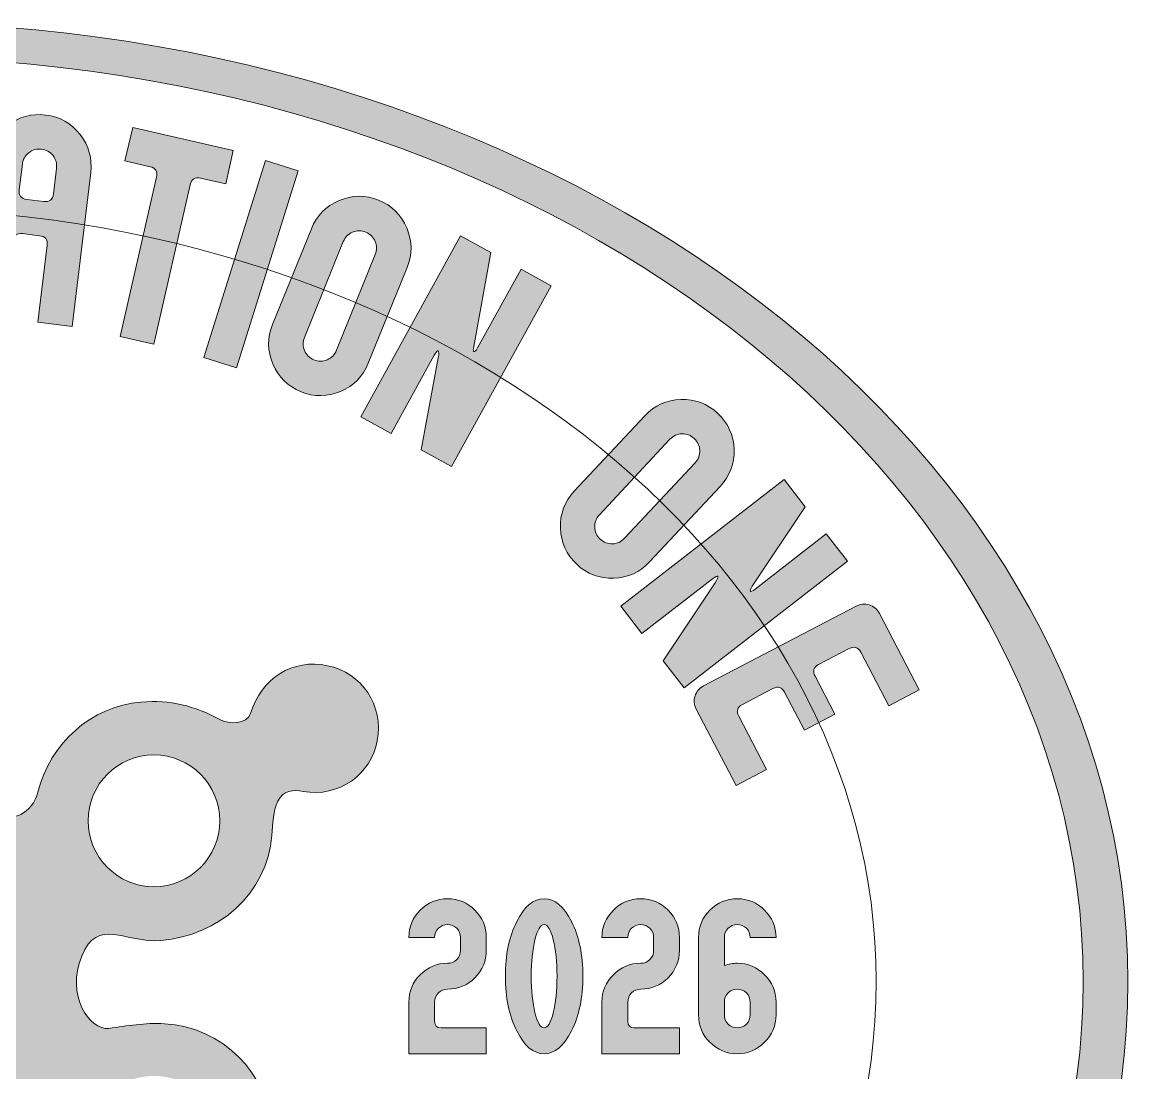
# Model space of a CAD drawing. Header units: inches. Extents: x -2.6 to 37.8, y -28.5 to 2.5.
# Drawn here: x 19.91 to 37.76, y -14.46 to 2.49 of the extents above; entities that cross this region are included whole.
import ezdxf

# ---------------------------------------------------------------- set-up
doc = ezdxf.new("R2010")
doc.units = ezdxf.units.IN
doc.header["$MEASUREMENT"] = 0
doc.layers.add('Layer 1', color=7, linetype='Continuous', lineweight=0)

# ---------------------------------------------------------------- blocks, each defined once
blk = doc.blocks.new('Block_1')
at = {"layer": 'Layer 1', "true_color": 0x231f20, "transparency": 33554687}
h = blk.add_hatch(color=250, dxfattribs=at)
h.dxf.hatch_style = 2
edge = h.paths.add_edge_path()
edge.add_spline(control_points=[(20.416, -0.278), (20.416, -0.278), (20.466, 0.135), (20.466, 0.135), (20.476, 0.212), (20.457, 0.281), (20.41, 0.341), (20.363, 0.4), (20.301, 0.435), (20.224, 0.444), (20.147, 0.454), (20.078, 0.435), (20.018, 0.388), (19.959, 0.341), (19.924, 0.279), (19.915, 0.202), (19.915, 0.202), (19.864, -0.211), (19.864, -0.211), (19.853, -0.303), (19.894, -0.355), (19.986, -0.366), (19.986, -0.366), (20.261, -0.4), (20.261, -0.4), (20.353, -0.411), (20.405, -0.37), (20.416, -0.278)], knot_values=[0, 0, 0, 0, 1, 1, 1, 2, 2, 2, 3, 3, 3, 4, 4, 4, 5, 5, 5, 6, 6, 6, 7, 7, 7, 8, 8, 8, 9, 9, 9, 9], degree=3, periodic=0)
edge = h.paths.add_edge_path()
edge.add_spline(control_points=[(20.716, -2.414), (20.716, -2.414), (20.164, -2.347), (20.164, -2.347), (20.164, -2.347), (20.315, -1.106), (20.315, -1.106), (20.326, -1.014), (20.286, -0.962), (20.194, -0.951), (20.194, -0.951), (19.918, -0.918), (19.918, -0.918), (19.827, -0.906), (19.775, -0.947), (19.764, -1.039), (19.764, -1.039), (19.613, -2.28), (19.613, -2.28), (19.613, -2.28), (19.061, -2.212), (19.061, -2.212), (19.061, -2.212), (19.363, 0.269), (19.363, 0.269), (19.391, 0.497), (19.495, 0.682), (19.677, 0.824), (19.858, 0.966), (20.063, 1.024), (20.291, 0.996), (20.519, 0.968), (20.704, 0.864), (20.846, 0.682), (20.988, 0.501), (21.045, 0.296), (21.018, 0.068), (21.018, 0.068), (20.716, -2.414), (20.716, -2.414)], knot_values=[0, 0, 0, 0, 1, 1, 1, 2, 2, 2, 3, 3, 3, 4, 4, 4, 5, 5, 5, 6, 6, 6, 7, 7, 7, 8, 8, 8, 9, 9, 9, 10, 10, 10, 11, 11, 11, 12, 12, 12, 13, 13, 13, 13], degree=3, periodic=0)
h = blk.add_hatch(color=250, dxfattribs=at)
h.dxf.hatch_style = 2
edge = h.paths.add_edge_path()
edge.add_spline(control_points=[(23.196, -0.117), (23.196, -0.117), (22.79, -0.024), (22.79, -0.024), (22.699, -0.004), (22.644, -0.038), (22.623, -0.129), (22.623, -0.129), (22.036, -2.701), (22.036, -2.701), (22.036, -2.701), (21.495, -2.578), (21.495, -2.578), (21.495, -2.578), (22.082, -0.005), (22.082, -0.005), (22.102, 0.085), (22.067, 0.141), (21.977, 0.161), (21.977, 0.161), (21.571, 0.254), (21.571, 0.254), (21.571, 0.254), (21.695, 0.796), (21.695, 0.796), (21.695, 0.796), (23.319, 0.425), (23.319, 0.425), (23.319, 0.425), (23.196, -0.117), (23.196, -0.117)], knot_values=[0, 0, 0, 0, 1, 1, 1, 2, 2, 2, 3, 3, 3, 4, 4, 4, 5, 5, 5, 6, 6, 6, 7, 7, 7, 8, 8, 8, 9, 9, 9, 10, 10, 10, 10], degree=3, periodic=0)
h = blk.add_hatch(color=250, dxfattribs=at)
h.dxf.hatch_style = 2
edge = h.paths.add_edge_path()
edge.add_spline(control_points=[(23.373, -3.085), (23.373, -3.085), (22.843, -2.919), (22.843, -2.919), (22.843, -2.919), (23.838, 0.263), (23.838, 0.263), (23.838, 0.263), (24.368, 0.097), (24.368, 0.097), (24.368, 0.097), (23.373, -3.085), (23.373, -3.085)], knot_values=[0, 0, 0, 0, 1, 1, 1, 2, 2, 2, 3, 3, 3, 4, 4, 4, 4], degree=3, periodic=0)
h = blk.add_hatch(color=250, dxfattribs=at)
h.dxf.hatch_style = 2
edge = h.paths.add_edge_path()
edge.add_spline(control_points=[(24.983, -2.8), (24.983, -2.8), (25.609, -1.256), (25.609, -1.256), (25.638, -1.184), (25.638, -1.113), (25.608, -1.043), (25.578, -0.973), (25.528, -0.923), (25.456, -0.894), (25.383, -0.865), (25.312, -0.865), (25.242, -0.895), (25.173, -0.924), (25.123, -0.975), (25.094, -1.047), (25.094, -1.047), (24.468, -2.592), (24.468, -2.592), (24.439, -2.664), (24.439, -2.735), (24.468, -2.805), (24.498, -2.875), (24.549, -2.924), (24.621, -2.954), (24.693, -2.983), (24.764, -2.983), (24.834, -2.953), (24.904, -2.923), (24.954, -2.873), (24.983, -2.8)], knot_values=[0, 0, 0, 0, 1, 1, 1, 2, 2, 2, 3, 3, 3, 4, 4, 4, 5, 5, 5, 6, 6, 6, 7, 7, 7, 8, 8, 8, 9, 9, 9, 10, 10, 10, 10], degree=3, periodic=0)
edge = h.paths.add_edge_path()
edge.add_spline(control_points=[(25.498, -3.009), (25.411, -3.222), (25.262, -3.373), (25.05, -3.463), (24.838, -3.553), (24.625, -3.555), (24.412, -3.468), (24.2, -3.382), (24.048, -3.233), (23.958, -3.021), (23.868, -2.809), (23.867, -2.596), (23.953, -2.383), (23.953, -2.383), (24.579, -0.839), (24.579, -0.839), (24.665, -0.626), (24.814, -0.474), (25.027, -0.385), (25.239, -0.295), (25.451, -0.293), (25.664, -0.379), (25.877, -0.465), (26.028, -0.615), (26.118, -0.827), (26.208, -1.039), (26.21, -1.252), (26.124, -1.464), (26.124, -1.464), (25.498, -3.009), (25.498, -3.009)], knot_values=[0, 0, 0, 0, 1, 1, 1, 2, 2, 2, 3, 3, 3, 4, 4, 4, 5, 5, 5, 6, 6, 6, 7, 7, 7, 8, 8, 8, 9, 9, 9, 10, 10, 10, 10], degree=3, periodic=0)
h = blk.add_hatch(color=250, dxfattribs=at)
h.dxf.hatch_style = 2
edge = h.paths.add_edge_path()
edge.add_spline(control_points=[(26.839, -4.677), (26.839, -4.677), (26.353, -4.409), (26.353, -4.409), (26.353, -4.409), (26.626, -2.923), (26.626, -2.923), (26.639, -2.854), (26.638, -2.816), (26.626, -2.808), (26.616, -2.803), (26.594, -2.827), (26.561, -2.88), (26.561, -2.88), (25.866, -4.141), (25.866, -4.141), (25.866, -4.141), (25.379, -3.872), (25.379, -3.872), (25.379, -3.872), (26.988, -0.953), (26.988, -0.953), (26.988, -0.953), (27.475, -1.221), (27.475, -1.221), (27.475, -1.221), (27.198, -2.737), (27.198, -2.737), (27.188, -2.786), (27.189, -2.814), (27.202, -2.822), (27.215, -2.829), (27.235, -2.808), (27.262, -2.759), (27.262, -2.759), (27.962, -1.489), (27.962, -1.489), (27.962, -1.489), (28.448, -1.758), (28.448, -1.758), (28.448, -1.758), (26.839, -4.677), (26.839, -4.677)], knot_values=[0, 0, 0, 0, 1, 1, 1, 2, 2, 2, 3, 3, 3, 4, 4, 4, 5, 5, 5, 6, 6, 6, 7, 7, 7, 8, 8, 8, 9, 9, 9, 10, 10, 10, 11, 11, 11, 12, 12, 12, 13, 13, 13, 14, 14, 14, 14], degree=3, periodic=0)
h = blk.add_hatch(color=250, dxfattribs=at)
h.dxf.hatch_style = 2
edge = h.paths.add_edge_path()
edge.add_spline(control_points=[(29.633, -5.834), (29.633, -5.834), (30.771, -4.617), (30.771, -4.617), (30.824, -4.56), (30.849, -4.494), (30.847, -4.418), (30.844, -4.342), (30.815, -4.277), (30.758, -4.224), (30.701, -4.171), (30.634, -4.146), (30.559, -4.148), (30.483, -4.151), (30.418, -4.18), (30.365, -4.237), (30.365, -4.237), (29.227, -5.455), (29.227, -5.455), (29.174, -5.511), (29.148, -5.578), (29.151, -5.654), (29.153, -5.73), (29.183, -5.794), (29.24, -5.847), (29.297, -5.9), (29.363, -5.926), (29.439, -5.923), (29.515, -5.921), (29.579, -5.891), (29.633, -5.834)], knot_values=[0, 0, 0, 0, 1, 1, 1, 2, 2, 2, 3, 3, 3, 4, 4, 4, 5, 5, 5, 6, 6, 6, 7, 7, 7, 8, 8, 8, 9, 9, 9, 10, 10, 10, 10], degree=3, periodic=0)
edge = h.paths.add_edge_path()
edge.add_spline(control_points=[(30.038, -6.214), (29.881, -6.381), (29.688, -6.469), (29.458, -6.477), (29.227, -6.484), (29.028, -6.41), (28.86, -6.253), (28.693, -6.096), (28.605, -5.903), (28.597, -5.672), (28.59, -5.442), (28.664, -5.243), (28.821, -5.075), (28.821, -5.075), (29.959, -3.858), (29.959, -3.858), (30.116, -3.69), (30.31, -3.602), (30.54, -3.595), (30.77, -3.587), (30.969, -3.661), (31.137, -3.818), (31.305, -3.975), (31.393, -4.169), (31.4, -4.399), (31.408, -4.629), (31.333, -4.829), (31.177, -4.996), (31.177, -4.996), (30.038, -6.214), (30.038, -6.214)], knot_values=[0, 0, 0, 0, 1, 1, 1, 2, 2, 2, 3, 3, 3, 4, 4, 4, 5, 5, 5, 6, 6, 6, 7, 7, 7, 8, 8, 8, 9, 9, 9, 10, 10, 10, 10], degree=3, periodic=0)
h = blk.add_hatch(color=250, dxfattribs=at)
h.dxf.hatch_style = 2
edge = h.paths.add_edge_path()
edge.add_spline(control_points=[(30.595, -8.247), (30.595, -8.247), (30.255, -7.809), (30.255, -7.809), (30.255, -7.809), (31.093, -6.552), (31.093, -6.552), (31.133, -6.494), (31.147, -6.459), (31.138, -6.447), (31.132, -6.438), (31.102, -6.452), (31.05, -6.487), (31.05, -6.487), (29.914, -7.37), (29.914, -7.37), (29.914, -7.37), (29.573, -6.931), (29.573, -6.931), (29.573, -6.931), (32.206, -4.886), (32.206, -4.886), (32.206, -4.886), (32.546, -5.325), (32.546, -5.325), (32.546, -5.325), (31.692, -6.608), (31.692, -6.608), (31.663, -6.649), (31.653, -6.675), (31.663, -6.687), (31.672, -6.699), (31.698, -6.687), (31.742, -6.653), (31.742, -6.653), (32.887, -5.764), (32.887, -5.764), (32.887, -5.764), (33.228, -6.203), (33.228, -6.203), (33.228, -6.203), (30.595, -8.247), (30.595, -8.247)], knot_values=[0, 0, 0, 0, 1, 1, 1, 2, 2, 2, 3, 3, 3, 4, 4, 4, 5, 5, 5, 6, 6, 6, 7, 7, 7, 8, 8, 8, 9, 9, 9, 10, 10, 10, 11, 11, 11, 12, 12, 12, 13, 13, 13, 14, 14, 14, 14], degree=3, periodic=0)
h = blk.add_hatch(color=250, dxfattribs=at)
h.dxf.hatch_style = 2
edge = h.paths.add_edge_path()
edge.add_spline(control_points=[(33.895, -8.535), (33.895, -8.535), (33.445, -7.673), (33.445, -7.673), (33.402, -7.591), (33.34, -7.571), (33.258, -7.614), (33.258, -7.614), (32.765, -7.872), (32.765, -7.872), (32.683, -7.914), (32.664, -7.977), (32.707, -8.059), (32.707, -8.059), (33.028, -8.674), (33.028, -8.674), (33.028, -8.674), (32.536, -8.932), (32.536, -8.932), (32.536, -8.932), (32.214, -8.316), (32.214, -8.316), (32.171, -8.234), (32.109, -8.215), (32.027, -8.257), (32.027, -8.257), (31.534, -8.515), (31.534, -8.515), (31.452, -8.558), (31.433, -8.62), (31.476, -8.702), (31.476, -8.702), (31.926, -9.564), (31.926, -9.564), (31.926, -9.564), (31.434, -9.821), (31.434, -9.821), (31.434, -9.821), (30.79, -8.59), (30.79, -8.59), (30.754, -8.521), (30.748, -8.451), (30.77, -8.378), (30.793, -8.306), (30.839, -8.251), (30.908, -8.215), (30.908, -8.215), (33.37, -6.929), (33.37, -6.929), (33.439, -6.893), (33.509, -6.886), (33.582, -6.909), (33.654, -6.932), (33.709, -6.977), (33.745, -7.046), (33.745, -7.046), (34.388, -8.277), (34.388, -8.277), (34.388, -8.277), (33.895, -8.535), (33.895, -8.535)], knot_values=[0, 0, 0, 0, 1, 1, 1, 2, 2, 2, 3, 3, 3, 4, 4, 4, 5, 5, 5, 6, 6, 6, 7, 7, 7, 8, 8, 8, 9, 9, 9, 10, 10, 10, 11, 11, 11, 12, 12, 12, 13, 13, 13, 14, 14, 14, 15, 15, 15, 16, 16, 16, 17, 17, 17, 18, 18, 18, 19, 19, 19, 20, 20, 20, 20], degree=3, periodic=0)
at = {"layer": 'Layer 1'}
for points, knots in [([(20.716, -2.414), (20.716, -2.414), (20.164, -2.347), (20.164, -2.347), (20.164, -2.347), (20.315, -1.106), (20.315, -1.106), (20.326, -1.014), (20.286, -0.962), (20.194, -0.951), (20.194, -0.951), (19.918, -0.918), (19.918, -0.918), (19.827, -0.906), (19.775, -0.947), (19.764, -1.039), (19.764, -1.039), (19.613, -2.28), (19.613, -2.28), (19.613, -2.28), (19.061, -2.212), (19.061, -2.212), (19.061, -2.212), (19.363, 0.269), (19.363, 0.269), (19.391, 0.497), (19.495, 0.682), (19.677, 0.824), (19.858, 0.966), (20.063, 1.024), (20.291, 0.996), (20.519, 0.968), (20.704, 0.864), (20.846, 0.682), (20.988, 0.501), (21.045, 0.296), (21.018, 0.068), (21.018, 0.068), (20.716, -2.414), (20.716, -2.414)], [0, 0, 0, 0, 1, 1, 1, 2, 2, 2, 3, 3, 3, 4, 4, 4, 5, 5, 5, 6, 6, 6, 7, 7, 7, 8, 8, 8, 9, 9, 9, 10, 10, 10, 11, 11, 11, 12, 12, 12, 13, 13, 13, 13]), ([(23.196, -0.117), (23.196, -0.117), (22.79, -0.024), (22.79, -0.024), (22.699, -0.004), (22.644, -0.038), (22.623, -0.129), (22.623, -0.129), (22.036, -2.701), (22.036, -2.701), (22.036, -2.701), (21.495, -2.578), (21.495, -2.578), (21.495, -2.578), (22.082, -0.005), (22.082, -0.005), (22.102, 0.085), (22.067, 0.141), (21.977, 0.161), (21.977, 0.161), (21.571, 0.254), (21.571, 0.254), (21.571, 0.254), (21.695, 0.796), (21.695, 0.796), (21.695, 0.796), (23.319, 0.425), (23.319, 0.425), (23.319, 0.425), (23.196, -0.117), (23.196, -0.117)], [0, 0, 0, 0, 1, 1, 1, 2, 2, 2, 3, 3, 3, 4, 4, 4, 5, 5, 5, 6, 6, 6, 7, 7, 7, 8, 8, 8, 9, 9, 9, 10, 10, 10, 10]), ([(20.416, -0.278), (20.416, -0.278), (20.466, 0.135), (20.466, 0.135), (20.476, 0.212), (20.457, 0.281), (20.41, 0.341), (20.363, 0.4), (20.301, 0.435), (20.224, 0.444), (20.147, 0.454), (20.078, 0.435), (20.018, 0.388), (19.959, 0.341), (19.924, 0.279), (19.915, 0.202), (19.915, 0.202), (19.864, -0.211), (19.864, -0.211), (19.853, -0.303), (19.894, -0.355), (19.986, -0.366), (19.986, -0.366), (20.261, -0.4), (20.261, -0.4), (20.353, -0.411), (20.405, -0.37), (20.416, -0.278)], [0, 0, 0, 0, 1, 1, 1, 2, 2, 2, 3, 3, 3, 4, 4, 4, 5, 5, 5, 6, 6, 6, 7, 7, 7, 8, 8, 8, 9, 9, 9, 9]), ([(23.373, -3.085), (23.373, -3.085), (22.843, -2.919), (22.843, -2.919), (22.843, -2.919), (23.838, 0.263), (23.838, 0.263), (23.838, 0.263), (24.368, 0.097), (24.368, 0.097), (24.368, 0.097), (23.373, -3.085), (23.373, -3.085)], [0, 0, 0, 0, 1, 1, 1, 2, 2, 2, 3, 3, 3, 4, 4, 4, 4]), ([(25.498, -3.009), (25.411, -3.222), (25.262, -3.373), (25.05, -3.463), (24.838, -3.553), (24.625, -3.555), (24.412, -3.468), (24.2, -3.382), (24.048, -3.233), (23.958, -3.021), (23.868, -2.809), (23.867, -2.596), (23.953, -2.383), (23.953, -2.383), (24.579, -0.839), (24.579, -0.839), (24.665, -0.626), (24.814, -0.474), (25.027, -0.385), (25.239, -0.295), (25.451, -0.293), (25.664, -0.379), (25.877, -0.465), (26.028, -0.615), (26.118, -0.827), (26.208, -1.039), (26.21, -1.252), (26.124, -1.464), (26.124, -1.464), (25.498, -3.009), (25.498, -3.009)], [0, 0, 0, 0, 1, 1, 1, 2, 2, 2, 3, 3, 3, 4, 4, 4, 5, 5, 5, 6, 6, 6, 7, 7, 7, 8, 8, 8, 9, 9, 9, 10, 10, 10, 10]), ([(24.983, -2.8), (24.983, -2.8), (25.609, -1.256), (25.609, -1.256), (25.638, -1.184), (25.638, -1.113), (25.608, -1.043), (25.578, -0.973), (25.528, -0.923), (25.456, -0.894), (25.383, -0.865), (25.312, -0.865), (25.242, -0.895), (25.173, -0.924), (25.123, -0.975), (25.094, -1.047), (25.094, -1.047), (24.468, -2.592), (24.468, -2.592), (24.439, -2.664), (24.439, -2.735), (24.468, -2.805), (24.498, -2.875), (24.549, -2.924), (24.621, -2.954), (24.693, -2.983), (24.764, -2.983), (24.834, -2.953), (24.904, -2.923), (24.954, -2.873), (24.983, -2.8)], [0, 0, 0, 0, 1, 1, 1, 2, 2, 2, 3, 3, 3, 4, 4, 4, 5, 5, 5, 6, 6, 6, 7, 7, 7, 8, 8, 8, 9, 9, 9, 10, 10, 10, 10]), ([(26.839, -4.677), (26.839, -4.677), (26.353, -4.409), (26.353, -4.409), (26.353, -4.409), (26.626, -2.923), (26.626, -2.923), (26.639, -2.854), (26.638, -2.816), (26.626, -2.808), (26.616, -2.803), (26.594, -2.827), (26.561, -2.88), (26.561, -2.88), (25.866, -4.141), (25.866, -4.141), (25.866, -4.141), (25.379, -3.872), (25.379, -3.872), (25.379, -3.872), (26.988, -0.953), (26.988, -0.953), (26.988, -0.953), (27.475, -1.221), (27.475, -1.221), (27.475, -1.221), (27.198, -2.737), (27.198, -2.737), (27.188, -2.786), (27.189, -2.814), (27.202, -2.822), (27.215, -2.829), (27.235, -2.808), (27.262, -2.759), (27.262, -2.759), (27.962, -1.489), (27.962, -1.489), (27.962, -1.489), (28.448, -1.758), (28.448, -1.758), (28.448, -1.758), (26.839, -4.677), (26.839, -4.677)], [0, 0, 0, 0, 1, 1, 1, 2, 2, 2, 3, 3, 3, 4, 4, 4, 5, 5, 5, 6, 6, 6, 7, 7, 7, 8, 8, 8, 9, 9, 9, 10, 10, 10, 11, 11, 11, 12, 12, 12, 13, 13, 13, 14, 14, 14, 14]), ([(30.038, -6.214), (29.881, -6.381), (29.688, -6.469), (29.458, -6.477), (29.227, -6.484), (29.028, -6.41), (28.86, -6.253), (28.693, -6.096), (28.605, -5.903), (28.597, -5.672), (28.59, -5.442), (28.664, -5.243), (28.821, -5.075), (28.821, -5.075), (29.959, -3.858), (29.959, -3.858), (30.116, -3.69), (30.31, -3.602), (30.54, -3.595), (30.77, -3.587), (30.969, -3.661), (31.137, -3.818), (31.305, -3.975), (31.393, -4.169), (31.4, -4.399), (31.408, -4.629), (31.333, -4.829), (31.177, -4.996), (31.177, -4.996), (30.038, -6.214), (30.038, -6.214)], [0, 0, 0, 0, 1, 1, 1, 2, 2, 2, 3, 3, 3, 4, 4, 4, 5, 5, 5, 6, 6, 6, 7, 7, 7, 8, 8, 8, 9, 9, 9, 10, 10, 10, 10]), ([(29.633, -5.834), (29.633, -5.834), (30.771, -4.617), (30.771, -4.617), (30.824, -4.56), (30.849, -4.494), (30.847, -4.418), (30.844, -4.342), (30.815, -4.277), (30.758, -4.224), (30.701, -4.171), (30.634, -4.146), (30.559, -4.148), (30.483, -4.151), (30.418, -4.18), (30.365, -4.237), (30.365, -4.237), (29.227, -5.455), (29.227, -5.455), (29.174, -5.511), (29.148, -5.578), (29.151, -5.654), (29.153, -5.73), (29.183, -5.794), (29.24, -5.847), (29.297, -5.9), (29.363, -5.926), (29.439, -5.923), (29.515, -5.921), (29.579, -5.891), (29.633, -5.834)], [0, 0, 0, 0, 1, 1, 1, 2, 2, 2, 3, 3, 3, 4, 4, 4, 5, 5, 5, 6, 6, 6, 7, 7, 7, 8, 8, 8, 9, 9, 9, 10, 10, 10, 10]), ([(30.595, -8.247), (30.595, -8.247), (30.255, -7.809), (30.255, -7.809), (30.255, -7.809), (31.093, -6.552), (31.093, -6.552), (31.133, -6.494), (31.147, -6.459), (31.138, -6.447), (31.132, -6.438), (31.102, -6.452), (31.05, -6.487), (31.05, -6.487), (29.914, -7.37), (29.914, -7.37), (29.914, -7.37), (29.573, -6.931), (29.573, -6.931), (29.573, -6.931), (32.206, -4.886), (32.206, -4.886), (32.206, -4.886), (32.546, -5.325), (32.546, -5.325), (32.546, -5.325), (31.692, -6.608), (31.692, -6.608), (31.663, -6.649), (31.653, -6.675), (31.663, -6.687), (31.672, -6.699), (31.698, -6.687), (31.742, -6.653), (31.742, -6.653), (32.887, -5.764), (32.887, -5.764), (32.887, -5.764), (33.228, -6.203), (33.228, -6.203), (33.228, -6.203), (30.595, -8.247), (30.595, -8.247)], [0, 0, 0, 0, 1, 1, 1, 2, 2, 2, 3, 3, 3, 4, 4, 4, 5, 5, 5, 6, 6, 6, 7, 7, 7, 8, 8, 8, 9, 9, 9, 10, 10, 10, 11, 11, 11, 12, 12, 12, 13, 13, 13, 14, 14, 14, 14]), ([(33.895, -8.535), (33.895, -8.535), (33.445, -7.673), (33.445, -7.673), (33.402, -7.591), (33.34, -7.571), (33.258, -7.614), (33.258, -7.614), (32.765, -7.872), (32.765, -7.872), (32.683, -7.914), (32.664, -7.977), (32.707, -8.059), (32.707, -8.059), (33.028, -8.674), (33.028, -8.674), (33.028, -8.674), (32.536, -8.932), (32.536, -8.932), (32.536, -8.932), (32.214, -8.316), (32.214, -8.316), (32.171, -8.234), (32.109, -8.215), (32.027, -8.257), (32.027, -8.257), (31.534, -8.515), (31.534, -8.515), (31.452, -8.558), (31.433, -8.62), (31.476, -8.702), (31.476, -8.702), (31.926, -9.564), (31.926, -9.564), (31.926, -9.564), (31.434, -9.821), (31.434, -9.821), (31.434, -9.821), (30.79, -8.59), (30.79, -8.59), (30.754, -8.521), (30.748, -8.451), (30.77, -8.378), (30.793, -8.306), (30.839, -8.251), (30.908, -8.215), (30.908, -8.215), (33.37, -6.929), (33.37, -6.929), (33.439, -6.893), (33.509, -6.886), (33.582, -6.909), (33.654, -6.932), (33.709, -6.977), (33.745, -7.046), (33.745, -7.046), (34.388, -8.277), (34.388, -8.277), (34.388, -8.277), (33.895, -8.535), (33.895, -8.535)], [0, 0, 0, 0, 1, 1, 1, 2, 2, 2, 3, 3, 3, 4, 4, 4, 5, 5, 5, 6, 6, 6, 7, 7, 7, 8, 8, 8, 9, 9, 9, 10, 10, 10, 11, 11, 11, 12, 12, 12, 13, 13, 13, 14, 14, 14, 15, 15, 15, 16, 16, 16, 17, 17, 17, 18, 18, 18, 19, 19, 19, 20, 20, 20, 20])]:
    blk.add_open_spline(points, degree=3, knots=knots, dxfattribs=at)
blk = doc.blocks.new('Block_2')
at = {"layer": 'Layer 1', "true_color": 0xd11f44, "transparency": 33554687}
h = blk.add_hatch(color=242, dxfattribs=at)
h.dxf.hatch_style = 2
edge = h.paths.add_edge_path()
edge.add_spline(control_points=[(18.613, -18.159), (18.613, -17.574), (18.138, -17.099), (17.552, -17.099), (16.966, -17.099), (16.491, -17.574), (16.491, -18.159), (16.491, -18.745), (16.966, -19.22), (17.552, -19.22), (18.138, -19.22), (18.613, -18.745), (18.613, -18.159)], knot_values=[0, 0, 0, 0, 1, 1, 1, 2, 2, 2, 3, 3, 3, 4, 4, 4, 4], degree=3, periodic=0)
edge = h.paths.add_edge_path()
edge.add_spline(control_points=[(23.099, -15.568), (23.099, -14.983), (22.625, -14.508), (22.039, -14.508), (21.454, -14.508), (20.979, -14.983), (20.979, -15.568), (20.979, -16.154), (21.454, -16.629), (22.039, -16.629), (22.625, -16.629), (23.099, -16.154), (23.099, -15.568)], knot_values=[0, 0, 0, 0, 1, 1, 1, 2, 2, 2, 3, 3, 3, 4, 4, 4, 4], degree=3, periodic=0)
edge = h.paths.add_edge_path()
edge.add_spline(control_points=[(14.129, -15.57), (14.129, -14.983), (13.653, -14.507), (13.066, -14.507), (12.479, -14.507), (12.004, -14.983), (12.004, -15.57), (12.004, -16.157), (12.479, -16.632), (13.066, -16.632), (13.653, -16.632), (14.129, -16.157), (14.129, -15.57)], knot_values=[0, 0, 0, 0, 1, 1, 1, 2, 2, 2, 3, 3, 3, 4, 4, 4, 4], degree=3, periodic=0)
edge = h.paths.add_edge_path()
edge.add_spline(control_points=[(19.507, -12.98), (19.507, -11.901), (18.633, -11.027), (17.554, -11.027), (16.476, -11.027), (15.602, -11.901), (15.602, -12.98), (15.602, -14.058), (16.476, -14.933), (17.554, -14.933), (18.633, -14.933), (19.507, -14.058), (19.507, -12.98)], knot_values=[0, 0, 0, 0, 1, 1, 1, 2, 2, 2, 3, 3, 3, 4, 4, 4, 4], degree=3, periodic=0)
edge = h.paths.add_edge_path()
edge.add_spline(control_points=[(23.101, -10.392), (23.101, -9.805), (22.625, -9.329), (22.038, -9.329), (21.451, -9.329), (20.975, -9.805), (20.975, -10.392), (20.975, -10.979), (21.451, -11.455), (22.038, -11.455), (22.625, -11.455), (23.101, -10.979), (23.101, -10.392)], knot_values=[0, 0, 0, 0, 1, 1, 1, 2, 2, 2, 3, 3, 3, 4, 4, 4, 4], degree=3, periodic=0)
edge = h.paths.add_edge_path()
edge.add_spline(control_points=[(14.13, -10.392), (14.13, -9.805), (13.654, -9.329), (13.067, -9.329), (12.481, -9.329), (12.005, -9.805), (12.005, -10.392), (12.005, -10.978), (12.481, -11.454), (13.067, -11.454), (13.654, -11.454), (14.13, -10.978), (14.13, -10.392)], knot_values=[0, 0, 0, 0, 1, 1, 1, 2, 2, 2, 3, 3, 3, 4, 4, 4, 4], degree=3, periodic=0)
edge = h.paths.add_edge_path()
edge.add_spline(control_points=[(18.612, -7.801), (18.612, -7.215), (18.138, -6.741), (17.553, -6.741), (16.967, -6.741), (16.493, -7.215), (16.493, -7.801), (16.493, -8.386), (16.967, -8.86), (17.553, -8.86), (18.138, -8.86), (18.612, -8.386), (18.612, -7.801)], knot_values=[0, 0, 0, 0, 1, 1, 1, 2, 2, 2, 3, 3, 3, 4, 4, 4, 4], degree=3, periodic=0)
edge = h.paths.add_edge_path()
edge.add_spline(control_points=[(18.241, -20.097), (18.187, -20.174), (18.254, -20.362), (18.314, -20.428), (18.723, -20.879), (18.679, -21.514), (18.254, -21.904), (17.831, -22.292), (17.185, -22.261), (16.803, -21.846), (16.4, -21.41), (16.433, -20.797), (16.855, -20.354), (16.959, -20.244), (16.829, -19.973), (16.699, -19.901), (16.157, -19.602), (15.786, -19.118), (15.674, -18.571), (15.537, -17.909), (15.714, -17.303), (16.154, -16.822), (16.251, -16.716), (16.435, -16.553), (16.398, -16.389), (16.285, -15.879), (15.741, -15.564), (15.245, -15.675), (15.083, -15.71), (14.983, -15.878), (14.948, -16.024), (14.748, -16.859), (14.019, -17.463), (13.165, -17.488), (12.812, -17.498), (12.509, -17.465), (12.21, -17.29), (12.059, -17.201), (11.843, -17.144), (11.661, -17.16), (11.588, -17.167), (11.496, -17.312), (11.475, -17.377), (11.316, -17.866), (10.877, -18.136), (10.382, -18.092), (9.909, -18.049), (9.506, -17.665), (9.465, -17.16), (9.438, -16.827), (9.54, -16.517), (9.771, -16.303), (10.288, -15.826), (10.727, -16.157), (10.968, -16.005), (11.037, -15.961), (11.102, -15.827), (11.114, -15.728), (11.114, -15.728), (11.169, -15.281), (11.169, -15.281), (11.267, -14.484), (11.903, -13.803), (12.714, -13.681), (12.955, -13.644), (13.233, -13.663), (13.466, -13.69), (13.638, -13.709), (13.774, -13.796), (13.943, -13.713), (14.301, -13.538), (14.429, -12.968), (14.2, -12.5), (13.945, -11.978), (13.523, -12.351), (13.002, -12.325), (11.992, -12.275), (11.212, -11.498), (11.141, -10.499), (11.132, -10.361), (11.113, -10.203), (11.07, -10.091), (10.988, -9.883), (10.808, -9.887), (10.636, -9.922), (10.233, -10.006), (9.844, -9.794), (9.64, -9.492), (9.404, -9.145), (9.397, -8.702), (9.618, -8.338), (9.82, -8.007), (10.189, -7.839), (10.577, -7.872), (10.93, -7.901), (11.291, -8.127), (11.438, -8.494), (11.474, -8.585), (11.536, -8.749), (11.63, -8.782), (11.804, -8.844), (12.008, -8.781), (12.155, -8.694), (12.435, -8.528), (12.719, -8.475), (13.035, -8.469), (13.611, -8.459), (14.104, -8.674), (14.493, -9.092), (15.032, -9.671), (14.818, -10.038), (15.201, -10.276), (15.372, -10.383), (15.529, -10.332), (15.719, -10.264), (16.035, -10.151), (16.329, -9.926), (16.398, -9.56), (16.427, -9.407), (16.254, -9.242), (16.154, -9.133), (15.732, -8.672), (15.547, -8.091), (15.661, -7.451), (15.754, -6.929), (16.084, -6.418), (16.604, -6.116), (16.752, -6.031), (16.96, -5.802), (16.865, -5.628), (16.613, -5.324), (16.439, -4.975), (16.553, -4.561), (16.643, -4.231), (16.921, -3.903), (17.297, -3.821), (17.882, -3.694), (18.43, -4.002), (18.559, -4.579), (18.72, -5.297), (18.229, -5.501), (18.223, -5.738), (18.221, -5.816), (18.303, -5.96), (18.374, -6.014), (18.374, -6.014), (18.841, -6.365), (18.841, -6.365), (19.593, -6.931), (19.787, -8.376), (18.846, -9.244), (18.607, -9.465), (18.727, -9.787), (18.92, -9.97), (19.21, -10.245), (19.578, -10.426), (19.889, -10.288), (20.011, -10.234), (20.125, -10.095), (20.167, -9.928), (20.365, -9.141), (21.024, -8.544), (21.829, -8.476), (22.302, -8.436), (22.698, -8.539), (23.099, -8.758), (23.249, -8.84), (23.538, -8.835), (23.594, -8.663), (23.779, -8.087), (24.274, -7.771), (24.841, -7.889), (25.394, -8.003), (25.747, -8.53), (25.643, -9.101), (25.545, -9.639), (25.021, -10.024), (24.449, -9.918), (24.285, -9.887), (24.124, -9.896), (24.037, -10.075), (23.957, -10.239), (23.96, -10.436), (23.943, -10.628), (23.862, -11.572), (23.081, -12.246), (22.152, -12.323), (21.56, -12.371), (21.136, -11.936), (20.872, -12.576), (20.614, -13.199), (20.998, -13.784), (21.309, -13.741), (21.61, -13.7), (21.891, -13.649), (22.211, -13.666), (23.14, -13.714), (23.896, -14.473), (23.948, -15.408), (23.961, -15.639), (24.001, -15.88), (24.15, -16.011), (24.238, -16.087), (24.376, -16.057), (24.492, -16.039), (24.973, -15.966), (25.457, -16.257), (25.598, -16.71), (25.752, -17.201), (25.592, -17.704), (25.152, -17.954), (24.621, -18.257), (23.938, -18.064), (23.683, -17.504), (23.639, -17.409), (23.576, -17.256), (23.519, -17.182), (23.361, -17.123), (23.157, -17.159), (23.016, -17.237), (22.646, -17.441), (22.265, -17.52), (21.83, -17.484), (20.981, -17.413), (20.331, -16.757), (20.136, -15.94), (20.101, -15.793), (19.949, -15.675), (19.813, -15.658), (19.303, -15.596), (18.789, -15.903), (18.718, -16.43), (18.693, -16.616), (18.902, -16.774), (19.009, -16.899), (19.736, -17.744), (19.623, -19.015), (18.731, -19.686), (18.554, -19.819), (18.377, -19.905), (18.241, -20.097)], knot_values=[0, 0, 0, 0, 1, 1, 1, 2, 2, 2, 3, 3, 3, 4, 4, 4, 5, 5, 5, 6, 6, 6, 7, 7, 7, 8, 8, 8, 9, 9, 9, 10, 10, 10, 11, 11, 11, 12, 12, 12, 13, 13, 13, 14, 14, 14, 15, 15, 15, 16, 16, 16, 17, 17, 17, 18, 18, 18, 19, 19, 19, 20, 20, 20, 21, 21, 21, 22, 22, 22, 23, 23, 23, 24, 24, 24, 25, 25, 25, 26, 26, 26, 27, 27, 27, 28, 28, 28, 29, 29, 29, 30, 30, 30, 31, 31, 31, 32, 32, 32, 33, 33, 33, 34, 34, 34, 35, 35, 35, 36, 36, 36, 37, 37, 37, 38, 38, 38, 39, 39, 39, 40, 40, 40, 41, 41, 41, 42, 42, 42, 43, 43, 43, 44, 44, 44, 45, 45, 45, 46, 46, 46, 47, 47, 47, 48, 48, 48, 49, 49, 49, 50, 50, 50, 51, 51, 51, 52, 52, 52, 53, 53, 53, 54, 54, 54, 55, 55, 55, 56, 56, 56, 57, 57, 57, 58, 58, 58, 59, 59, 59, 60, 60, 60, 61, 61, 61, 62, 62, 62, 63, 63, 63, 64, 64, 64, 65, 65, 65, 66, 66, 66, 67, 67, 67, 68, 68, 68, 69, 69, 69, 70, 70, 70, 71, 71, 71, 72, 72, 72, 73, 73, 73, 74, 74, 74, 75, 75, 75, 76, 76, 76, 77, 77, 77, 78, 78, 78, 79, 79, 79, 80, 80, 80, 80], degree=3, periodic=0)
at = {"layer": 'Layer 1'}
for points, knots in [([(18.241, -20.097), (18.187, -20.174), (18.254, -20.362), (18.314, -20.428), (18.723, -20.879), (18.679, -21.514), (18.254, -21.904), (17.831, -22.292), (17.185, -22.261), (16.803, -21.846), (16.4, -21.41), (16.433, -20.797), (16.855, -20.354), (16.959, -20.244), (16.829, -19.973), (16.699, -19.901), (16.157, -19.602), (15.786, -19.118), (15.674, -18.571), (15.537, -17.909), (15.714, -17.303), (16.154, -16.822), (16.251, -16.716), (16.435, -16.553), (16.398, -16.389), (16.285, -15.879), (15.741, -15.564), (15.245, -15.675), (15.083, -15.71), (14.983, -15.878), (14.948, -16.024), (14.748, -16.859), (14.019, -17.463), (13.165, -17.488), (12.812, -17.498), (12.509, -17.465), (12.21, -17.29), (12.059, -17.201), (11.843, -17.144), (11.661, -17.16), (11.588, -17.167), (11.496, -17.312), (11.475, -17.377), (11.316, -17.866), (10.877, -18.136), (10.382, -18.092), (9.909, -18.049), (9.506, -17.665), (9.465, -17.16), (9.438, -16.827), (9.54, -16.517), (9.771, -16.303), (10.288, -15.826), (10.727, -16.157), (10.968, -16.005), (11.037, -15.961), (11.102, -15.827), (11.114, -15.728), (11.114, -15.728), (11.169, -15.281), (11.169, -15.281), (11.267, -14.484), (11.903, -13.803), (12.714, -13.681), (12.955, -13.644), (13.233, -13.663), (13.466, -13.69), (13.638, -13.709), (13.774, -13.796), (13.943, -13.713), (14.301, -13.538), (14.429, -12.968), (14.2, -12.5), (13.945, -11.978), (13.523, -12.351), (13.002, -12.325), (11.992, -12.275), (11.212, -11.498), (11.141, -10.499), (11.132, -10.361), (11.113, -10.203), (11.07, -10.091), (10.988, -9.883), (10.808, -9.887), (10.636, -9.922), (10.233, -10.006), (9.844, -9.794), (9.64, -9.492), (9.404, -9.145), (9.397, -8.702), (9.618, -8.338), (9.82, -8.007), (10.189, -7.839), (10.577, -7.872), (10.93, -7.901), (11.291, -8.127), (11.438, -8.494), (11.474, -8.585), (11.536, -8.749), (11.63, -8.782), (11.804, -8.844), (12.008, -8.781), (12.155, -8.694), (12.435, -8.528), (12.719, -8.475), (13.035, -8.469), (13.611, -8.459), (14.104, -8.674), (14.493, -9.092), (15.032, -9.671), (14.818, -10.038), (15.201, -10.276), (15.372, -10.383), (15.529, -10.332), (15.719, -10.264), (16.035, -10.151), (16.329, -9.926), (16.398, -9.56), (16.427, -9.407), (16.254, -9.242), (16.154, -9.133), (15.732, -8.672), (15.547, -8.091), (15.661, -7.451), (15.754, -6.929), (16.084, -6.418), (16.604, -6.116), (16.752, -6.031), (16.96, -5.802), (16.865, -5.628), (16.613, -5.324), (16.439, -4.975), (16.553, -4.561), (16.643, -4.231), (16.921, -3.903), (17.297, -3.821), (17.882, -3.694), (18.43, -4.002), (18.559, -4.579), (18.72, -5.297), (18.229, -5.501), (18.223, -5.738), (18.221, -5.816), (18.303, -5.96), (18.374, -6.014), (18.374, -6.014), (18.841, -6.365), (18.841, -6.365), (19.593, -6.931), (19.787, -8.376), (18.846, -9.244), (18.607, -9.465), (18.727, -9.787), (18.92, -9.97), (19.21, -10.245), (19.578, -10.426), (19.889, -10.288), (20.011, -10.234), (20.125, -10.095), (20.167, -9.928), (20.365, -9.141), (21.024, -8.544), (21.829, -8.476), (22.302, -8.436), (22.698, -8.539), (23.099, -8.758), (23.249, -8.84), (23.538, -8.835), (23.594, -8.663), (23.779, -8.087), (24.274, -7.771), (24.841, -7.889), (25.394, -8.003), (25.747, -8.53), (25.643, -9.101), (25.545, -9.639), (25.021, -10.024), (24.449, -9.918), (24.285, -9.887), (24.124, -9.896), (24.037, -10.075), (23.957, -10.239), (23.96, -10.436), (23.943, -10.628), (23.862, -11.572), (23.081, -12.246), (22.152, -12.323), (21.56, -12.371), (21.136, -11.936), (20.872, -12.576), (20.614, -13.199), (20.998, -13.784), (21.309, -13.741), (21.61, -13.7), (21.891, -13.649), (22.211, -13.666), (23.14, -13.714), (23.896, -14.473), (23.948, -15.408), (23.961, -15.639), (24.001, -15.88), (24.15, -16.011), (24.238, -16.087), (24.376, -16.057), (24.492, -16.039), (24.973, -15.966), (25.457, -16.257), (25.598, -16.71), (25.752, -17.201), (25.592, -17.704), (25.152, -17.954), (24.621, -18.257), (23.938, -18.064), (23.683, -17.504), (23.639, -17.409), (23.576, -17.256), (23.519, -17.182), (23.361, -17.123), (23.157, -17.159), (23.016, -17.237), (22.646, -17.441), (22.265, -17.52), (21.83, -17.484), (20.981, -17.413), (20.331, -16.757), (20.136, -15.94), (20.101, -15.793), (19.949, -15.675), (19.813, -15.658), (19.303, -15.596), (18.789, -15.903), (18.718, -16.43), (18.693, -16.616), (18.902, -16.774), (19.009, -16.899), (19.736, -17.744), (19.623, -19.015), (18.731, -19.686), (18.554, -19.819), (18.377, -19.905), (18.241, -20.097)], [0, 0, 0, 0, 1, 1, 1, 2, 2, 2, 3, 3, 3, 4, 4, 4, 5, 5, 5, 6, 6, 6, 7, 7, 7, 8, 8, 8, 9, 9, 9, 10, 10, 10, 11, 11, 11, 12, 12, 12, 13, 13, 13, 14, 14, 14, 15, 15, 15, 16, 16, 16, 17, 17, 17, 18, 18, 18, 19, 19, 19, 20, 20, 20, 21, 21, 21, 22, 22, 22, 23, 23, 23, 24, 24, 24, 25, 25, 25, 26, 26, 26, 27, 27, 27, 28, 28, 28, 29, 29, 29, 30, 30, 30, 31, 31, 31, 32, 32, 32, 33, 33, 33, 34, 34, 34, 35, 35, 35, 36, 36, 36, 37, 37, 37, 38, 38, 38, 39, 39, 39, 40, 40, 40, 41, 41, 41, 42, 42, 42, 43, 43, 43, 44, 44, 44, 45, 45, 45, 46, 46, 46, 47, 47, 47, 48, 48, 48, 49, 49, 49, 50, 50, 50, 51, 51, 51, 52, 52, 52, 53, 53, 53, 54, 54, 54, 55, 55, 55, 56, 56, 56, 57, 57, 57, 58, 58, 58, 59, 59, 59, 60, 60, 60, 61, 61, 61, 62, 62, 62, 63, 63, 63, 64, 64, 64, 65, 65, 65, 66, 66, 66, 67, 67, 67, 68, 68, 68, 69, 69, 69, 70, 70, 70, 71, 71, 71, 72, 72, 72, 73, 73, 73, 74, 74, 74, 75, 75, 75, 76, 76, 76, 77, 77, 77, 78, 78, 78, 79, 79, 79, 80, 80, 80, 80]), ([(23.101, -10.392), (23.101, -9.805), (22.625, -9.329), (22.038, -9.329), (21.451, -9.329), (20.975, -9.805), (20.975, -10.392), (20.975, -10.979), (21.451, -11.455), (22.038, -11.455), (22.625, -11.455), (23.101, -10.979), (23.101, -10.392)], [0, 0, 0, 0, 1, 1, 1, 2, 2, 2, 3, 3, 3, 4, 4, 4, 4])]:
    blk.add_open_spline(points, degree=3, knots=knots, dxfattribs=at)
blk = doc.blocks.new('Block_5')
at = {"layer": 'Layer 1', "true_color": 0x231f20, "transparency": 33554687}
h = blk.add_hatch(color=250, dxfattribs=at)
h.dxf.hatch_style = 2
edge = h.paths.add_edge_path()
edge.add_spline(control_points=[(27.402, -14.15), (27.402, -14.15), (26.152, -14.15), (26.152, -14.15), (26.152, -14.15), (26.152, -13.316), (26.152, -13.316), (26.152, -13.144), (26.213, -12.997), (26.335, -12.875), (26.457, -12.752), (26.604, -12.691), (26.777, -12.691), (26.835, -12.691), (26.884, -12.671), (26.925, -12.631), (26.965, -12.591), (26.985, -12.541), (26.985, -12.483), (26.985, -12.483), (26.985, -12.275), (26.985, -12.275), (26.985, -12.216), (26.965, -12.167), (26.925, -12.127), (26.884, -12.087), (26.835, -12.066), (26.777, -12.066), (26.718, -12.066), (26.669, -12.087), (26.629, -12.127), (26.589, -12.167), (26.568, -12.216), (26.568, -12.275), (26.568, -12.275), (26.152, -12.275), (26.152, -12.275), (26.152, -12.102), (26.213, -11.955), (26.335, -11.833), (26.457, -11.711), (26.604, -11.65), (26.777, -11.65), (26.949, -11.65), (27.096, -11.711), (27.218, -11.833), (27.341, -11.955), (27.402, -12.102), (27.402, -12.275), (27.402, -12.275), (27.402, -12.483), (27.402, -12.483), (27.402, -12.655), (27.341, -12.802), (27.218, -12.925), (27.096, -13.047), (26.949, -13.108), (26.777, -13.108), (26.718, -13.108), (26.669, -13.128), (26.629, -13.168), (26.589, -13.209), (26.568, -13.258), (26.568, -13.316), (26.568, -13.316), (26.568, -13.629), (26.568, -13.629), (26.568, -13.698), (26.603, -13.733), (26.673, -13.733), (26.673, -13.733), (27.402, -13.733), (27.402, -13.733), (27.402, -13.733), (27.402, -14.15), (27.402, -14.15)], knot_values=[0, 0, 0, 0, 1, 1, 1, 2, 2, 2, 3, 3, 3, 4, 4, 4, 5, 5, 5, 6, 6, 6, 7, 7, 7, 8, 8, 8, 9, 9, 9, 10, 10, 10, 11, 11, 11, 12, 12, 12, 13, 13, 13, 14, 14, 14, 15, 15, 15, 16, 16, 16, 17, 17, 17, 18, 18, 18, 19, 19, 19, 20, 20, 20, 21, 21, 21, 22, 22, 22, 23, 23, 23, 24, 24, 24, 25, 25, 25, 25], degree=3, periodic=0)
h = blk.add_hatch(color=250, dxfattribs=at)
h.dxf.hatch_style = 2
edge = h.paths.add_edge_path()
edge.add_spline(control_points=[(28.543, -12.9), (28.543, -12.669), (28.523, -12.473), (28.483, -12.31), (28.443, -12.148), (28.393, -12.066), (28.335, -12.066), (28.277, -12.066), (28.227, -12.148), (28.187, -12.31), (28.147, -12.473), (28.127, -12.669), (28.127, -12.9), (28.127, -13.13), (28.147, -13.327), (28.187, -13.489), (28.227, -13.652), (28.277, -13.733), (28.335, -13.733), (28.393, -13.733), (28.443, -13.652), (28.483, -13.489), (28.523, -13.327), (28.543, -13.13), (28.543, -12.9)], knot_values=[0, 0, 0, 0, 1, 1, 1, 2, 2, 2, 3, 3, 3, 4, 4, 4, 5, 5, 5, 6, 6, 6, 7, 7, 7, 8, 8, 8, 8], degree=3, periodic=0)
edge = h.paths.add_edge_path()
edge.add_spline(control_points=[(28.96, -12.9), (28.96, -13.244), (28.899, -13.539), (28.777, -13.783), (28.654, -14.027), (28.507, -14.15), (28.335, -14.15), (28.163, -14.15), (28.016, -14.027), (27.893, -13.783), (27.771, -13.539), (27.71, -13.244), (27.71, -12.9), (27.71, -12.555), (27.771, -12.261), (27.893, -12.016), (28.016, -11.772), (28.163, -11.65), (28.335, -11.65), (28.507, -11.65), (28.654, -11.772), (28.777, -12.016), (28.899, -12.261), (28.96, -12.555), (28.96, -12.9)], knot_values=[0, 0, 0, 0, 1, 1, 1, 2, 2, 2, 3, 3, 3, 4, 4, 4, 5, 5, 5, 6, 6, 6, 7, 7, 7, 8, 8, 8, 8], degree=3, periodic=0)
h = blk.add_hatch(color=250, dxfattribs=at)
h.dxf.hatch_style = 2
edge = h.paths.add_edge_path()
edge.add_spline(control_points=[(30.518, -14.15), (30.518, -14.15), (29.268, -14.15), (29.268, -14.15), (29.268, -14.15), (29.268, -13.316), (29.268, -13.316), (29.268, -13.144), (29.329, -12.997), (29.452, -12.875), (29.574, -12.752), (29.721, -12.691), (29.893, -12.691), (29.952, -12.691), (30.001, -12.671), (30.041, -12.631), (30.082, -12.591), (30.102, -12.541), (30.102, -12.483), (30.102, -12.483), (30.102, -12.275), (30.102, -12.275), (30.102, -12.216), (30.082, -12.167), (30.041, -12.127), (30.001, -12.087), (29.952, -12.066), (29.893, -12.066), (29.835, -12.066), (29.786, -12.087), (29.745, -12.127), (29.705, -12.167), (29.685, -12.216), (29.685, -12.275), (29.685, -12.275), (29.268, -12.275), (29.268, -12.275), (29.268, -12.102), (29.329, -11.955), (29.452, -11.833), (29.574, -11.711), (29.721, -11.65), (29.893, -11.65), (30.066, -11.65), (30.213, -11.711), (30.335, -11.833), (30.457, -11.955), (30.518, -12.102), (30.518, -12.275), (30.518, -12.275), (30.518, -12.483), (30.518, -12.483), (30.518, -12.655), (30.457, -12.802), (30.335, -12.925), (30.213, -13.047), (30.066, -13.108), (29.893, -13.108), (29.835, -13.108), (29.786, -13.128), (29.745, -13.168), (29.705, -13.209), (29.685, -13.258), (29.685, -13.316), (29.685, -13.316), (29.685, -13.629), (29.685, -13.629), (29.685, -13.698), (29.72, -13.733), (29.789, -13.733), (29.789, -13.733), (30.518, -13.733), (30.518, -13.733), (30.518, -13.733), (30.518, -14.15), (30.518, -14.15)], knot_values=[0, 0, 0, 0, 1, 1, 1, 2, 2, 2, 3, 3, 3, 4, 4, 4, 5, 5, 5, 6, 6, 6, 7, 7, 7, 8, 8, 8, 9, 9, 9, 10, 10, 10, 11, 11, 11, 12, 12, 12, 13, 13, 13, 14, 14, 14, 15, 15, 15, 16, 16, 16, 17, 17, 17, 18, 18, 18, 19, 19, 19, 20, 20, 20, 21, 21, 21, 22, 22, 22, 23, 23, 23, 24, 24, 24, 25, 25, 25, 25], degree=3, periodic=0)
h = blk.add_hatch(color=250, dxfattribs=at)
h.dxf.hatch_style = 2
edge = h.paths.add_edge_path()
edge.add_spline(control_points=[(31.66, -13.525), (31.66, -13.525), (31.66, -13.316), (31.66, -13.316), (31.66, -13.258), (31.64, -13.209), (31.6, -13.168), (31.559, -13.128), (31.51, -13.108), (31.452, -13.108), (31.393, -13.108), (31.344, -13.128), (31.304, -13.168), (31.263, -13.209), (31.243, -13.258), (31.243, -13.316), (31.243, -13.316), (31.243, -13.525), (31.243, -13.525), (31.243, -13.583), (31.263, -13.632), (31.304, -13.673), (31.344, -13.713), (31.393, -13.733), (31.452, -13.733), (31.51, -13.733), (31.559, -13.713), (31.6, -13.673), (31.64, -13.632), (31.66, -13.583), (31.66, -13.525)], knot_values=[0, 0, 0, 0, 1, 1, 1, 2, 2, 2, 3, 3, 3, 4, 4, 4, 5, 5, 5, 6, 6, 6, 7, 7, 7, 8, 8, 8, 9, 9, 9, 10, 10, 10, 10], degree=3, periodic=0)
edge = h.paths.add_edge_path()
edge.add_spline(control_points=[(32.077, -13.525), (32.077, -13.697), (32.016, -13.844), (31.893, -13.966), (31.771, -14.089), (31.624, -14.15), (31.452, -14.15), (31.279, -14.15), (31.132, -14.089), (31.01, -13.966), (30.888, -13.844), (30.827, -13.697), (30.827, -13.525), (30.827, -13.525), (30.827, -12.275), (30.827, -12.275), (30.827, -12.102), (30.888, -11.955), (31.01, -11.833), (31.132, -11.711), (31.279, -11.65), (31.452, -11.65), (31.624, -11.65), (31.771, -11.711), (31.893, -11.833), (32.016, -11.955), (32.077, -12.102), (32.077, -12.275), (32.077, -12.275), (31.66, -12.275), (31.66, -12.275), (31.66, -12.216), (31.64, -12.167), (31.6, -12.127), (31.559, -12.087), (31.51, -12.066), (31.452, -12.066), (31.393, -12.066), (31.344, -12.087), (31.304, -12.127), (31.263, -12.167), (31.243, -12.216), (31.243, -12.275), (31.243, -12.275), (31.243, -12.729), (31.243, -12.729), (31.313, -12.704), (31.382, -12.691), (31.452, -12.691), (31.624, -12.691), (31.771, -12.752), (31.893, -12.875), (32.016, -12.997), (32.077, -13.144), (32.077, -13.316), (32.077, -13.316), (32.077, -13.525), (32.077, -13.525)], knot_values=[0, 0, 0, 0, 1, 1, 1, 2, 2, 2, 3, 3, 3, 4, 4, 4, 5, 5, 5, 6, 6, 6, 7, 7, 7, 8, 8, 8, 9, 9, 9, 10, 10, 10, 11, 11, 11, 12, 12, 12, 13, 13, 13, 14, 14, 14, 15, 15, 15, 16, 16, 16, 17, 17, 17, 18, 18, 18, 19, 19, 19, 19], degree=3, periodic=0)
at = {"layer": 'Layer 1'}
for points, knots in [([(27.402, -14.15), (27.402, -14.15), (26.152, -14.15), (26.152, -14.15), (26.152, -14.15), (26.152, -13.316), (26.152, -13.316), (26.152, -13.144), (26.213, -12.997), (26.335, -12.875), (26.457, -12.752), (26.604, -12.691), (26.777, -12.691), (26.835, -12.691), (26.884, -12.671), (26.925, -12.631), (26.965, -12.591), (26.985, -12.541), (26.985, -12.483), (26.985, -12.483), (26.985, -12.275), (26.985, -12.275), (26.985, -12.216), (26.965, -12.167), (26.925, -12.127), (26.884, -12.087), (26.835, -12.066), (26.777, -12.066), (26.718, -12.066), (26.669, -12.087), (26.629, -12.127), (26.589, -12.167), (26.568, -12.216), (26.568, -12.275), (26.568, -12.275), (26.152, -12.275), (26.152, -12.275), (26.152, -12.102), (26.213, -11.955), (26.335, -11.833), (26.457, -11.711), (26.604, -11.65), (26.777, -11.65), (26.949, -11.65), (27.096, -11.711), (27.218, -11.833), (27.341, -11.955), (27.402, -12.102), (27.402, -12.275), (27.402, -12.275), (27.402, -12.483), (27.402, -12.483), (27.402, -12.655), (27.341, -12.802), (27.218, -12.925), (27.096, -13.047), (26.949, -13.108), (26.777, -13.108), (26.718, -13.108), (26.669, -13.128), (26.629, -13.168), (26.589, -13.209), (26.568, -13.258), (26.568, -13.316), (26.568, -13.316), (26.568, -13.629), (26.568, -13.629), (26.568, -13.698), (26.603, -13.733), (26.673, -13.733), (26.673, -13.733), (27.402, -13.733), (27.402, -13.733), (27.402, -13.733), (27.402, -14.15), (27.402, -14.15)], [0, 0, 0, 0, 1, 1, 1, 2, 2, 2, 3, 3, 3, 4, 4, 4, 5, 5, 5, 6, 6, 6, 7, 7, 7, 8, 8, 8, 9, 9, 9, 10, 10, 10, 11, 11, 11, 12, 12, 12, 13, 13, 13, 14, 14, 14, 15, 15, 15, 16, 16, 16, 17, 17, 17, 18, 18, 18, 19, 19, 19, 20, 20, 20, 21, 21, 21, 22, 22, 22, 23, 23, 23, 24, 24, 24, 25, 25, 25, 25]), ([(28.96, -12.9), (28.96, -13.244), (28.899, -13.539), (28.777, -13.783), (28.654, -14.027), (28.507, -14.15), (28.335, -14.15), (28.163, -14.15), (28.016, -14.027), (27.893, -13.783), (27.771, -13.539), (27.71, -13.244), (27.71, -12.9), (27.71, -12.555), (27.771, -12.261), (27.893, -12.016), (28.016, -11.772), (28.163, -11.65), (28.335, -11.65), (28.507, -11.65), (28.654, -11.772), (28.777, -12.016), (28.899, -12.261), (28.96, -12.555), (28.96, -12.9)], [0, 0, 0, 0, 1, 1, 1, 2, 2, 2, 3, 3, 3, 4, 4, 4, 5, 5, 5, 6, 6, 6, 7, 7, 7, 8, 8, 8, 8]), ([(30.518, -14.15), (30.518, -14.15), (29.268, -14.15), (29.268, -14.15), (29.268, -14.15), (29.268, -13.316), (29.268, -13.316), (29.268, -13.144), (29.329, -12.997), (29.452, -12.875), (29.574, -12.752), (29.721, -12.691), (29.893, -12.691), (29.952, -12.691), (30.001, -12.671), (30.041, -12.631), (30.082, -12.591), (30.102, -12.541), (30.102, -12.483), (30.102, -12.483), (30.102, -12.275), (30.102, -12.275), (30.102, -12.216), (30.082, -12.167), (30.041, -12.127), (30.001, -12.087), (29.952, -12.066), (29.893, -12.066), (29.835, -12.066), (29.786, -12.087), (29.745, -12.127), (29.705, -12.167), (29.685, -12.216), (29.685, -12.275), (29.685, -12.275), (29.268, -12.275), (29.268, -12.275), (29.268, -12.102), (29.329, -11.955), (29.452, -11.833), (29.574, -11.711), (29.721, -11.65), (29.893, -11.65), (30.066, -11.65), (30.213, -11.711), (30.335, -11.833), (30.457, -11.955), (30.518, -12.102), (30.518, -12.275), (30.518, -12.275), (30.518, -12.483), (30.518, -12.483), (30.518, -12.655), (30.457, -12.802), (30.335, -12.925), (30.213, -13.047), (30.066, -13.108), (29.893, -13.108), (29.835, -13.108), (29.786, -13.128), (29.745, -13.168), (29.705, -13.209), (29.685, -13.258), (29.685, -13.316), (29.685, -13.316), (29.685, -13.629), (29.685, -13.629), (29.685, -13.698), (29.72, -13.733), (29.789, -13.733), (29.789, -13.733), (30.518, -13.733), (30.518, -13.733), (30.518, -13.733), (30.518, -14.15), (30.518, -14.15)], [0, 0, 0, 0, 1, 1, 1, 2, 2, 2, 3, 3, 3, 4, 4, 4, 5, 5, 5, 6, 6, 6, 7, 7, 7, 8, 8, 8, 9, 9, 9, 10, 10, 10, 11, 11, 11, 12, 12, 12, 13, 13, 13, 14, 14, 14, 15, 15, 15, 16, 16, 16, 17, 17, 17, 18, 18, 18, 19, 19, 19, 20, 20, 20, 21, 21, 21, 22, 22, 22, 23, 23, 23, 24, 24, 24, 25, 25, 25, 25]), ([(32.077, -13.525), (32.077, -13.697), (32.016, -13.844), (31.893, -13.966), (31.771, -14.089), (31.624, -14.15), (31.452, -14.15), (31.279, -14.15), (31.132, -14.089), (31.01, -13.966), (30.888, -13.844), (30.827, -13.697), (30.827, -13.525), (30.827, -13.525), (30.827, -12.275), (30.827, -12.275), (30.827, -12.102), (30.888, -11.955), (31.01, -11.833), (31.132, -11.711), (31.279, -11.65), (31.452, -11.65), (31.624, -11.65), (31.771, -11.711), (31.893, -11.833), (32.016, -11.955), (32.077, -12.102), (32.077, -12.275), (32.077, -12.275), (31.66, -12.275), (31.66, -12.275), (31.66, -12.216), (31.64, -12.167), (31.6, -12.127), (31.559, -12.087), (31.51, -12.066), (31.452, -12.066), (31.393, -12.066), (31.344, -12.087), (31.304, -12.127), (31.263, -12.167), (31.243, -12.216), (31.243, -12.275), (31.243, -12.275), (31.243, -12.729), (31.243, -12.729), (31.313, -12.704), (31.382, -12.691), (31.452, -12.691), (31.624, -12.691), (31.771, -12.752), (31.893, -12.875), (32.016, -12.997), (32.077, -13.144), (32.077, -13.316), (32.077, -13.316), (32.077, -13.525), (32.077, -13.525)], [0, 0, 0, 0, 1, 1, 1, 2, 2, 2, 3, 3, 3, 4, 4, 4, 5, 5, 5, 6, 6, 6, 7, 7, 7, 8, 8, 8, 9, 9, 9, 10, 10, 10, 11, 11, 11, 12, 12, 12, 13, 13, 13, 14, 14, 14, 15, 15, 15, 16, 16, 16, 17, 17, 17, 18, 18, 18, 19, 19, 19, 19]), ([(28.543, -12.9), (28.543, -12.669), (28.523, -12.473), (28.483, -12.31), (28.443, -12.148), (28.393, -12.066), (28.335, -12.066), (28.277, -12.066), (28.227, -12.148), (28.187, -12.31), (28.147, -12.473), (28.127, -12.669), (28.127, -12.9), (28.127, -13.13), (28.147, -13.327), (28.187, -13.489), (28.227, -13.652), (28.277, -13.733), (28.335, -13.733), (28.393, -13.733), (28.443, -13.652), (28.483, -13.489), (28.523, -13.327), (28.543, -13.13), (28.543, -12.9)], [0, 0, 0, 0, 1, 1, 1, 2, 2, 2, 3, 3, 3, 4, 4, 4, 5, 5, 5, 6, 6, 6, 7, 7, 7, 8, 8, 8, 8]), ([(31.66, -13.525), (31.66, -13.525), (31.66, -13.316), (31.66, -13.316), (31.66, -13.258), (31.64, -13.209), (31.6, -13.168), (31.559, -13.128), (31.51, -13.108), (31.452, -13.108), (31.393, -13.108), (31.344, -13.128), (31.304, -13.168), (31.263, -13.209), (31.243, -13.258), (31.243, -13.316), (31.243, -13.316), (31.243, -13.525), (31.243, -13.525), (31.243, -13.583), (31.263, -13.632), (31.304, -13.673), (31.344, -13.713), (31.393, -13.733), (31.452, -13.733), (31.51, -13.733), (31.559, -13.713), (31.6, -13.673), (31.64, -13.632), (31.66, -13.583), (31.66, -13.525)], [0, 0, 0, 0, 1, 1, 1, 2, 2, 2, 3, 3, 3, 4, 4, 4, 5, 5, 5, 6, 6, 6, 7, 7, 7, 8, 8, 8, 9, 9, 9, 10, 10, 10, 10])]:
    blk.add_open_spline(points, degree=3, knots=knots, dxfattribs=at)
blk = doc.blocks.new('Block_3')
at = {"layer": 'Layer 1'}
blk.add_blockref('Block_5', (0, 0), dxfattribs=at)

msp = doc.modelspace()

# ---------------------------------------------------------------- hatches: boundary and pattern name
at = {"layer": 'Layer 1', "true_color": 0xd11f44, "transparency": 33554687}
h = msp.add_hatch(color=242, dxfattribs=at)
h.dxf.hatch_style = 2
edge = h.paths.add_edge_path()
edge.add_spline(control_points=[(17.566, -27.907), (6.814, -27.907), (-1.902, -21.226), (-1.902, -12.985), (-1.902, -4.744), (6.814, 1.937), (17.566, 1.937), (28.318, 1.937), (37.034, -4.744), (37.034, -12.985), (37.034, -21.226), (28.318, -27.907), (17.566, -27.907)], knot_values=[0, 0, 0, 0, 1, 1, 1, 2, 2, 2, 3, 3, 3, 4, 4, 4, 4], degree=3, periodic=0)
edge = h.paths.add_edge_path()
edge.add_spline(control_points=[(17.559, 2.495), (6.405, 2.495), (-2.637, -4.436), (-2.637, -12.985), (-2.637, -21.534), (6.405, -28.465), (17.559, -28.465), (28.713, -28.465), (37.755, -21.534), (37.755, -12.985), (37.755, -4.436), (28.713, 2.495), (17.559, 2.495)], knot_values=[0, 0, 0, 0, 1, 1, 1, 2, 2, 2, 3, 3, 3, 4, 4, 4, 4], degree=3, periodic=0)

# ---------------------------------------------------------------- linework, layer by layer
at = {"layer": 'Layer 1'}
for points in [[(17.559, 2.495), (6.405, 2.495), (-2.637, -4.436), (-2.637, -12.985), (-2.637, -21.534), (6.405, -28.465), (17.559, -28.465), (28.713, -28.465), (37.755, -21.534), (37.755, -12.985), (37.755, -4.436), (28.713, 2.495), (17.559, 2.495)], [(17.566, -27.907), (6.814, -27.907), (-1.902, -21.226), (-1.902, -12.985), (-1.902, -4.744), (6.814, 1.937), (17.566, 1.937), (28.318, 1.937), (37.034, -4.744), (37.034, -12.985), (37.034, -21.226), (28.318, -27.907), (17.566, -27.907)], [(1.438, -12.985), (1.438, -6.093), (8.659, -0.507), (17.566, -0.507), (26.474, -0.507), (33.694, -6.093), (33.694, -12.985), (33.694, -19.877), (26.474, -25.463), (17.566, -25.463), (8.659, -25.463), (1.438, -19.877), (1.438, -12.985)]]:
    msp.add_open_spline(points, degree=3, knots=[0, 0, 0, 0, 1, 1, 1, 2, 2, 2, 3, 3, 3, 4, 4, 4, 4], dxfattribs=at)

# ---------------------------------------------------------------- block references
for name in ['Block_1', 'Block_2', 'Block_3']:
    msp.add_blockref(name, (0, 0), dxfattribs=at)

doc.saveas('drawing.dxf')
